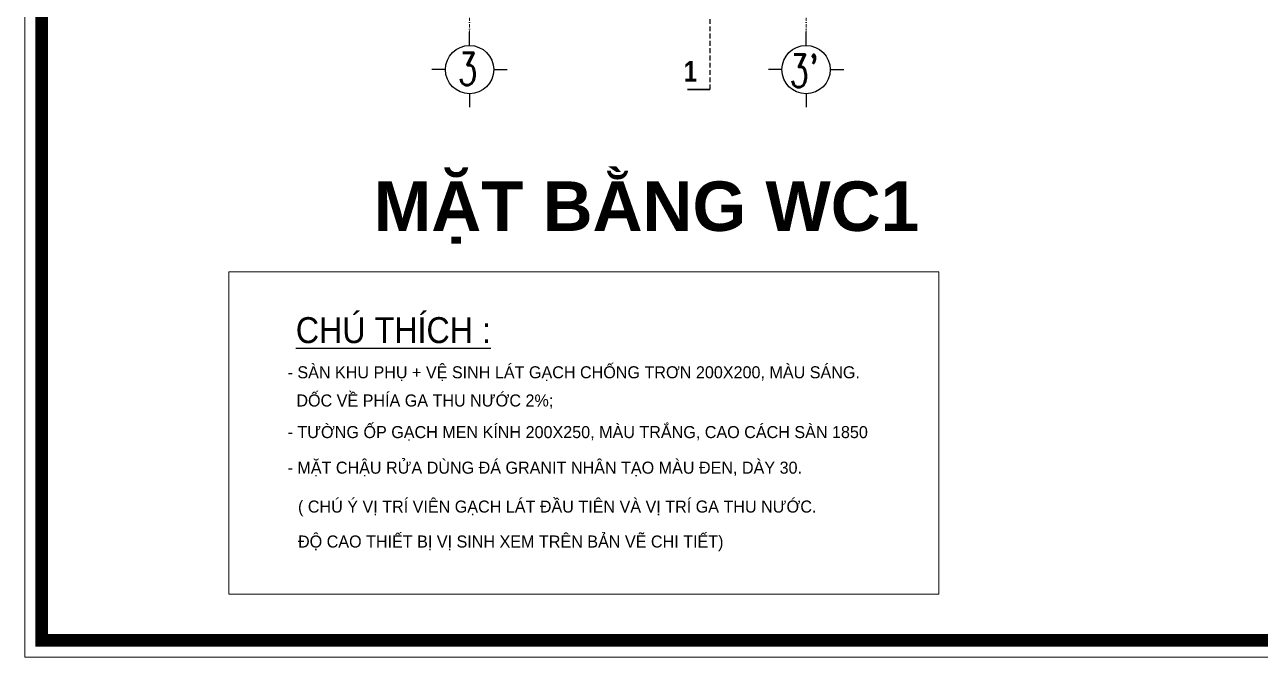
# Model space of a CAD drawing. Header units: millimetres. Extents: x 615730 to 2792744, y 139412 to 597571.
# Drawn here: x 797521 to 816617, y 254193 to 263966 of the extents above; entities that cross this region are included whole.
import ezdxf
from ezdxf.enums import TextEntityAlignment as Align

# ---------------------------------------------------------------- set-up
doc = ezdxf.new("R2010")
doc.units = ezdxf.units.MM
doc.header["$MEASUREMENT"] = 0
doc.linetypes.add('DASHDOT', pattern=[1, 0.5, -0.25, 0, -0.25])
doc.linetypes.add('HIDDEN', pattern=[0.375, 0.25, -0.125])
for name, color, linetype in [('CUA', 132, 'Continuous'), ('DUT', 250, 'HIDDEN'), ('H', 252, 'Continuous'), ('LAYER18', 1, 'Continuous'), ('TEXT', 2, 'Continuous')]:
    doc.layers.add(name, color=color, linetype=linetype)
for name, color, linetype, lineweight in [('NTHAY1', 61, 'Continuous', 25), ('thay', 7, 'Continuous', 15), ('TIM TRUC', 149, 'DASHDOT', 9), ('TUONG', 6, 'Continuous', 35), ('VLIEU', 250, 'Continuous', 9)]:
    doc.layers.add(name, color=color, linetype=linetype, lineweight=lineweight)
doc.styles.add('AVANTH', font='', dxfattribs={"width": 0.9})
doc.styles.add('CHUHOA', font='')
doc.styles.add('lyrichs', font='', dxfattribs={"width": 1.25})
doc.styles.add('romans', font='romans.shx', dxfattribs={"height": 240})
doc.styles.get("Standard").update_dxf_attribs({"font": ''})
doc.styles.get('AVANTH').set_extended_font_data('.VnArial NarrowH')
doc.styles.get('CHUHOA').set_extended_font_data('.VnAvantH')
doc.styles.get('lyrichs').set_extended_font_data('.VnHelvetInsH', bold=True)
doc.styles.get('Standard').set_extended_font_data('VNI-Avo')

# ---------------------------------------------------------------- blocks, each defined once
blk = doc.blocks.new('tt')
at = {"layer": 'CUA'}
for p, q in [((0, -159), (0, 50)), ((-373, -532), (-582, -532)), ((373, -532), (582, -532)), ((0, -905), (0, -1114))]:
    blk.add_line(p, q, dxfattribs=at)
blk.add_circle((0, -532), 373, dxfattribs=at)

msp = doc.modelspace()

# ---------------------------------------------------------------- linework, layer by layer
at = {"layer": 'DUT', "color": 5, "ltscale": 300}
msp.add_lwpolyline([(808112.9, 262965.2), (808112.9, 279615.5)], dxfattribs=at)
at = {"layer": 'H', "const_width": 197}
msp.add_lwpolyline([(797783.7, 254455.8), (836262.8, 254455.8), (836262.8, 281509.4), (797783.7, 281509.4)], close=True, dxfattribs=at)
at = {"layer": 'LAYER18', "ltscale": 10, "const_width": 30}
msp.add_lwpolyline([(807761.3, 262965.2), (808112.9, 262965.2)], dxfattribs=at)
at = {"layer": 'thay', "linetype": 'Continuous'}
msp.add_lwpolyline([(797521, 254193.2), (836525.4, 254193.2), (836525.4, 281772), (797521, 281772)], close=True, dxfattribs=at)
at = {"layer": 'TIM TRUC', "ltscale": 100}
for p, q in [((804396.4, 276887.1), (804396.4, 263853.9)), ((809594.4, 276887.1), (809596.3, 263853.9))]:
    msp.add_line(p, q, dxfattribs=at)
at = {"layer": 'VLIEU', "ltscale": 10}
msp.add_lwpolyline([(800675.9, 260147.1), (811647.1, 260147.1), (811647.1, 255165.7), (800675.9, 255165.7)], close=True, dxfattribs=at)

# ---------------------------------------------------------------- block references
at = {"layer": 'CUA'}
for p in [(804396.4, 263803.9), (809596.3, 263803.9)]:
    msp.add_blockref('tt', p, dxfattribs=at)

# ---------------------------------------------------------------- texts
at = {"layer": 'NTHAY1', "insert": (807910, 263404.7, 5.9), "char_height": 320, "width": 22738.24, "attachment_point": 3}
msp.add_mtext('{\\fVNI-Helve-Condense|b1|i0|c0|p2;1}', dxfattribs=at)
at = {"layer": 'TEXT', "style": 'lyrichs'}
msp.add_text('MÆT B»NG WC1', height=765, dxfattribs=at).set_placement((807129.3, 260779.8), align=Align.CENTER)
at = {"layer": 'TEXT', "color": 7, "style": 'AVANTH', "width": 1.087372}
msp.add_text('%%uCHó THÝCH :', height=400, dxfattribs=at).set_placement((801710.8, 259047.3))
at = {"layer": 'TEXT', "style": 'CHUHOA'}
for s, p in [('- SµN KHU PHô + VÖ SINH L¸T G¹CH CHèNG TR¥N 200X200, MµU S¸NG.', (801582.8, 258502.7)), ('DèC VÒ PHÝA GA THU N¦íC 2%%%;', (801719.8, 258067.2)), ('- T¦êNG èP G¹CH MEN KÝNH 200X250, MµU TR¾NG, CAO C¸CH SµN 1850', (801582.8, 257579)), ('- MÆT CHËU RöA DïNG §¸ GRANIT NH¢N T¹O MµU §EN, DµY 30.', (801582.8, 257029.3)), ('( CHó ý VÞ TRÝ VI£N G¹CH L¸T §ÇU TI£N Vµ VÞ TRÝ GA THU N¦íC.', (801744.8, 256428.3)), ('§é CAO THIÕT BÞ VÞ SINH XEM TR£N B¶N VÏ CHI TIÕT)', (801744.8, 255888.3))]:
    msp.add_text(s, height=186.32, dxfattribs=at).set_placement(p)
at = {"layer": 'TUONG', "style": 'romans', "width": 0.7}
for s, p in [('3', (804365.1, 263032.5)), ("3'", (809565.1, 263003.1))]:
    msp.add_text(s, height=500, dxfattribs=at).set_placement(p, align=Align.CENTER)

doc.saveas('drawing.dxf')
